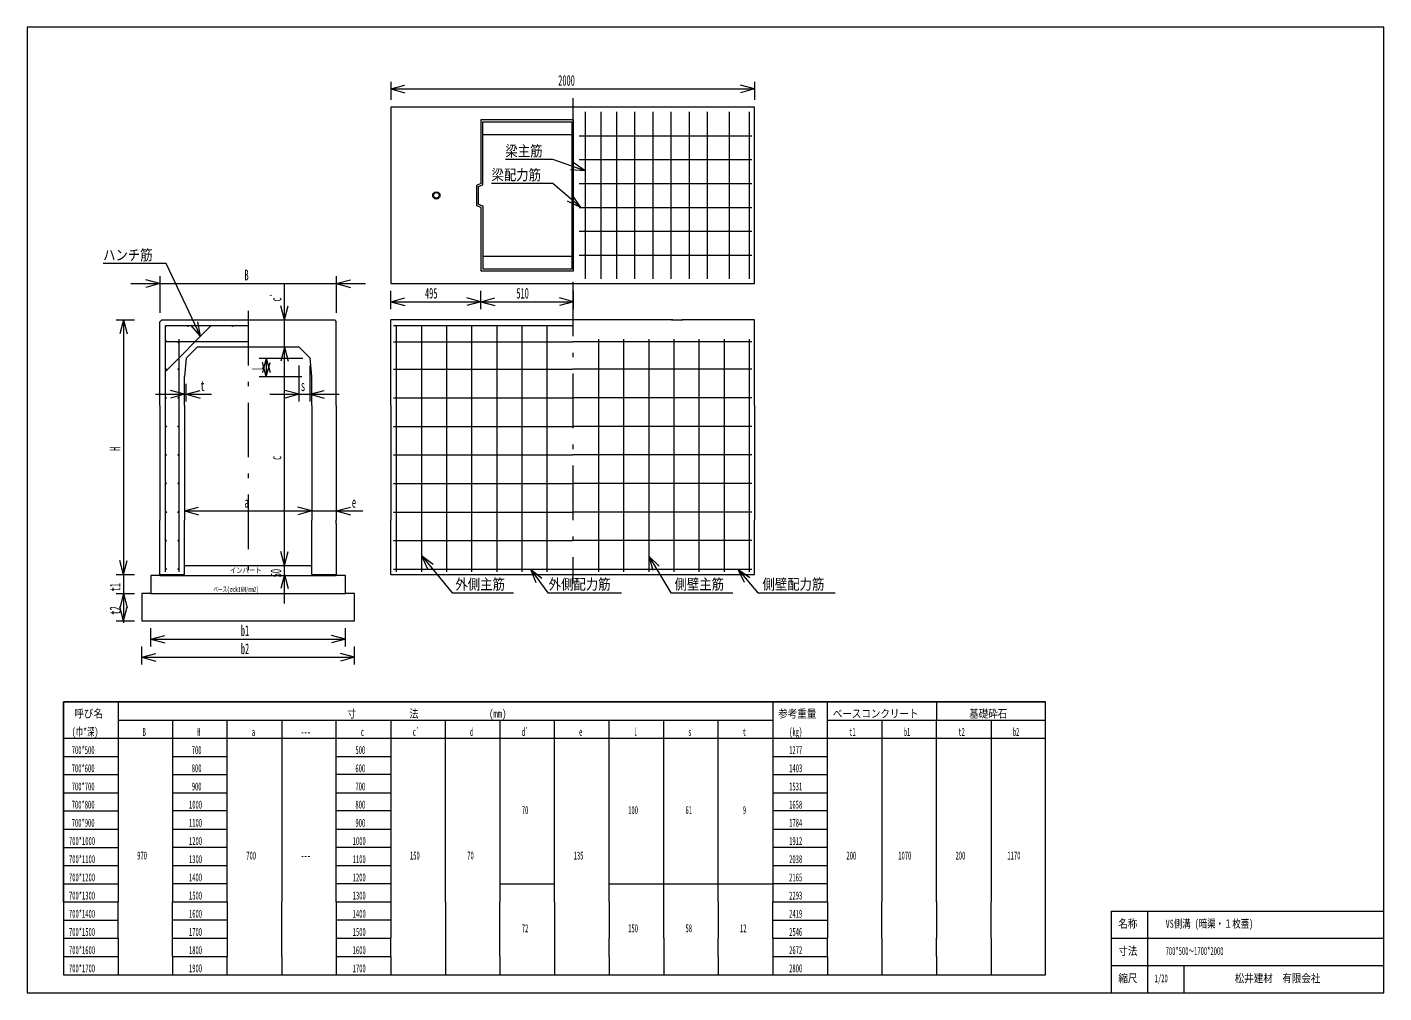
# Model space of a CAD drawing. Units: millimetres, scale not verified. Extents: x 255 to 7715, y 190 to 5500.
import ezdxf
from ezdxf.enums import TextEntityAlignment as Align

# ---------------------------------------------------------------- set-up
doc = ezdxf.new("R2010")
doc.units = ezdxf.units.MM
doc.header["$LTSCALE"] = 10
doc.linetypes.add('USER1', pattern=[50.5, 30, -9, 2.5, -9])
for name, color, linetype, lineweight in [('1', 7, 'Continuous', 18), ('10', 3, 'Continuous', 18), ('17', 7, 'Continuous', 18), ('18', 7, 'Continuous', 18)]:
    doc.layers.add(name, color=color, linetype=linetype, lineweight=lineweight)
doc.styles.add('ＭＳ ゴシック', font='')
doc.styles.get('ＭＳ ゴシック').set_extended_font_data('MS Gothic')

msp = doc.modelspace()

# ---------------------------------------------------------------- linework, layer by layer
at = {"layer": '1'}
for p, q in [((255, 5500), (255, 190)), ((7715, 5500), (255, 5500)), ((7715, 190), (7715, 5500)), ((2255, 5200), (2255, 5100)), ((2255, 5160), (2332.27, 5180.71)), ((2255, 5160), (4255, 5160)), ((2255, 5160), (2332.27, 5139.29)), ((4255, 5160), (4177.73, 5180.71)), ((4255, 5160), (4177.73, 5139.29)), ((4255, 5200), (4255, 5100)), ((4255, 5060), (2255, 5060)), ((2255, 5060), (2255, 4575)), ((4255, 4575), (4255, 5060)), ((3260, 4990), (2750, 4990)), ((2750, 4990), (2750, 4640)), ((2760, 4980), (3250, 4980)), ((2760, 4633.23), (2760, 4980)), ((3250, 4980), (3250, 4170)), ((3260, 4160), (3260, 4990)), ((2760, 4910), (3250, 4910)), ((2750, 4640), (2725, 4630)), ((2725, 4630), (2725, 4520)), ((2735, 4623.23), (2760, 4633.23)), ((2255, 4575), (2255, 4090)), ((2735, 4623.23), (2735, 4526.77)), ((4255, 4090), (4255, 4575)), ((2725, 4520), (2750, 4510)), ((2735, 4526.77), (2760, 4516.77)), ((2750, 4510), (2750, 4160)), ((2760, 4516.77), (2760, 4170)), ((1019.66, 4200), (672.69, 4200)), ((1207.37, 3800), (1019.66, 4200)), ((2760, 4240), (3250, 4240)), ((985, 4090), (907.73, 4110.71)), ((985, 4130), (985, 3930)), ((1955, 4130), (1955, 3930)), ((1955, 4090), (2032.27, 4110.71)), ((2750, 4160), (3260, 4160)), ((3250, 4170), (2760, 4170)), ((825, 4090), (2115, 4090)), ((985, 4090), (907.73, 4069.29)), ((1670, 3580), (1670, 4091.27)), ((1955, 4090), (2032.27, 4069.29)), ((2255, 4090), (4255, 4090)), ((2255, 3950), (2255, 4050)), ((2750, 3950), (2750, 4050)), ((2750, 3950), (2750, 4050)), ((3260, 3950), (3260, 4050)), ((1670, 3890), (1649.29, 3967.27)), ((1670, 3890), (1690.71, 3967.27)), ((2255, 3990), (2332.27, 4010.71)), ((2255, 3990), (2750, 3990)), ((2255, 3990), (2332.27, 3969.29)), ((2750, 3990), (2672.73, 4010.71)), ((2750, 3990), (2672.73, 3969.29)), ((2750, 3990), (2827.27, 4010.71)), ((2750, 3990), (3260, 3990)), ((2750, 3990), (2827.27, 3969.29)), ((3260, 3990), (3182.73, 4010.71)), ((3260, 3990), (3182.73, 3969.29)), ((745, 3890), (845, 3890)), ((785, 3890), (764.29, 3812.73)), ((785, 3890), (785, 2490)), ((785, 3890), (805.71, 3812.73)), ((985, 3880), (995, 3890)), ((985, 3420), (985, 3880)), ((995, 3890), (1945, 3890)), ((1945, 3890), (1955, 3880)), ((1955, 3420), (1955, 3880)), ((3805, 3890), (2255, 3890)), ((2255, 3420), (2255, 3890)), ((3797.31, 3890), (3859.53, 3890)), ((3797.31, 3890), (3859.53, 3890)), ((4255, 3890), (3855, 3890)), ((4255, 3890), (3855, 3890)), ((4255, 3420), (4255, 3890)), ((1267.06, 3860), (1015, 3606.62)), ((1207.37, 3800), (1155.8, 3861.16)), ((1207.37, 3800), (1193.29, 3878.75)), ((1129.32, 3679), (1190, 3740)), ((1750, 3740), (1190, 3740)), ((1670, 3740), (1649.29, 3662.73)), ((1670, 3740), (1649.29, 3662.73)), ((1670, 2540), (1670, 3740)), ((1670, 3740), (1690.71, 3662.73)), ((1670, 3740), (1690.71, 3662.73)), ((1811, 3679), (1750, 3740)), ((1129.32, 3679), (1120, 3579)), ((1530, 3679), (1771, 3679)), ((1570, 3679), (1549.29, 3601.73)), ((1570, 3579), (1549.29, 3656.27)), ((1570, 3679), (1570, 3579)), ((1570, 3679), (1590.71, 3601.73)), ((1570, 3579), (1590.71, 3656.27)), ((1820, 3579), (1811, 3679)), ((1750, 3441.5), (1750, 3639)), ((1811, 3441.5), (1811, 3639)), ((1120, 3420), (1120, 3579)), ((1120, 3441.5), (1120, 3539)), ((1129.32, 3441.5), (1129.32, 3539)), ((1530, 3579), (1765.81, 3579)), ((1820, 3420), (1820, 3579)), ((960, 3481.5), (1267.94, 3481.5)), ((1120, 3481.5), (1042.73, 3502.21)), ((1120, 3481.5), (1042.73, 3460.79)), ((1129.32, 3481.5), (1206.59, 3502.21)), ((1129.32, 3481.5), (1206.59, 3460.79)), ((1590, 3481.5), (1971, 3481.5)), ((1750, 3481.5), (1672.73, 3502.21)), ((1750, 3481.5), (1672.73, 3460.79)), ((1811, 3481.5), (1888.27, 3502.21)), ((1811, 3481.5), (1888.27, 3460.79)), ((985, 3420), (985, 2790)), ((1120, 3420), (1120, 2790)), ((1820, 3420), (1820, 2790)), ((1955, 3420), (1955, 2790)), ((2255, 3420), (2255, 2790)), ((4255, 3420), (4255, 2790)), ((1120, 2840), (1197.27, 2860.71)), ((1120, 2840), (1820, 2840)), ((1120, 2840), (1197.27, 2819.29)), ((1660, 2840), (2100.76, 2840)), ((1820, 2840), (1742.73, 2860.71)), ((1820, 2840), (1742.73, 2860.71)), ((1820, 2840), (1742.73, 2819.29)), ((1820, 2840), (1742.73, 2819.29)), ((1955, 2840), (2032.27, 2860.71)), ((1955, 2840), (2032.27, 2819.29)), ((985, 2770), (985, 2790)), ((985, 2490), (985, 2770)), ((1120, 2490), (1120, 2790)), ((1820, 2490), (1820, 2790)), ((1955, 2770), (1955, 2790)), ((1955, 2770), (1955, 2490)), ((2255, 2770), (2255, 2790)), ((2255, 2490), (2255, 2770)), ((4255, 2770), (4255, 2790)), ((4255, 2490), (4255, 2770)), ((1670, 2330), (1670, 2700)), ((785, 2650), (785, 2225)), ((1670, 2540), (1649.29, 2617.27)), ((1670, 2540), (1649.29, 2617.27)), ((1670, 2540), (1690.71, 2617.27)), ((1670, 2540), (1690.71, 2617.27)), ((785, 2490), (764.29, 2567.27)), ((785, 2490), (764.29, 2567.27)), ((785, 2490), (805.71, 2567.27)), ((785, 2490), (805.71, 2567.27)), ((745, 2490), (845, 2490)), ((745, 2490), (845, 2490)), ((985, 2490), (1120, 2490)), ((1670, 2490), (1649.29, 2412.73)), ((1670, 2490), (1690.71, 2412.73)), ((1820, 2490), (1955, 2490)), ((2255, 2490), (4255, 2490)), ((745, 2385), (845, 2385)), ((745, 2385), (845, 2385)), ((785, 2385), (764.29, 2307.73)), ((785, 2385), (764.29, 2307.73)), ((785, 2385), (805.71, 2307.73)), ((785, 2385), (785, 2235)), ((785, 2385), (805.71, 2307.73)), ((785, 2235), (764.29, 2312.27)), ((785, 2235), (805.71, 2312.27)), ((745, 2235), (845, 2235)), ((935, 2095), (935, 2195)), ((2005, 2095), (2005, 2195)), ((885, 1995), (885, 2095)), ((935, 2135), (1012.27, 2155.71)), ((935, 2135), (2005, 2135)), ((935, 2135), (1012.27, 2114.29)), ((2005, 2135), (1927.73, 2155.71)), ((2005, 2135), (1927.73, 2114.29)), ((2055, 1995), (2055, 2095)), ((885, 2035), (962.27, 2055.71)), ((885, 2035), (2055, 2035)), ((885, 2035), (962.27, 2014.29)), ((2055, 2035), (1977.73, 2055.71)), ((2055, 2035), (1977.73, 2014.29)), ((455, 1790), (5855, 1790)), ((455, 690), (455, 1790)), ((455, 1790), (455, 290)), ((5855, 1790), (455, 1790)), ((755, 1790), (755, 690)), ((755, 1790), (755, 690)), ((4355, 1790), (4355, 690)), ((4655, 690), (4655, 1790)), ((5255, 1790), (5255, 1690)), ((5855, 690), (5855, 1790)), ((5855, 290), (5855, 1790)), ((755, 1690), (4355, 1690)), ((1055, 1690), (1055, 690)), ((1355, 690), (1355, 1690)), ((1655, 1690), (1655, 690)), ((1955, 690), (1955, 1690)), ((2255, 1690), (2255, 690)), ((2555, 690), (2555, 1690)), ((2855, 1690), (2855, 690)), ((3155, 690), (3155, 1690)), ((3455, 690), (3455, 1690)), ((3755, 690), (3755, 1690)), ((4055, 690), (4055, 1690)), ((4655, 1690), (5255, 1690)), ((4955, 1690), (4955, 690)), ((5255, 1690), (5855, 1690)), ((5255, 690), (5255, 1690)), ((5555, 1690), (5555, 690)), ((455, 1590), (5855, 1590)), ((455, 1590), (5855, 1590)), ((455, 1490), (755, 1490)), ((1055, 1490), (1355, 1490)), ((1955, 1490), (2255, 1490)), ((4355, 1490), (4655, 1490)), ((455, 1390), (755, 1390)), ((1055, 1390), (1355, 1390)), ((2255, 1390), (1955, 1390)), ((4355, 1390), (4655, 1390)), ((455, 1290), (755, 1290)), ((1055, 1290), (1355, 1290)), ((1955, 1290), (2255, 1290)), ((4355, 1290), (4655, 1290)), ((455, 1190), (755, 1190)), ((1355, 1190), (1055, 1190)), ((2255, 1190), (1955, 1190)), ((4655, 1190), (4355, 1190)), ((455, 1090), (755, 1090)), ((1055, 1090), (1355, 1090)), ((1955, 1090), (2255, 1090)), ((4355, 1090), (4655, 1090)), ((455, 990), (755, 990)), ((1355, 990), (1055, 990)), ((2255, 990), (1955, 990)), ((4655, 990), (4355, 990)), ((455, 890), (755, 890)), ((1055, 890), (1355, 890)), ((1955, 890), (2255, 890)), ((4355, 890), (4655, 890)), ((455, 790), (755, 790)), ((1355, 790), (1055, 790)), ((2255, 790), (1955, 790)), ((2855, 790), (3155, 790)), ((3455, 790), (3755, 790)), ((3755, 790), (4055, 790)), ((4055, 790), (4355, 790)), ((4655, 790), (4355, 790)), ((455, 690), (755, 690)), ((755, 490), (755, 690)), ((1055, 490), (1055, 690)), ((1055, 690), (1355, 690)), ((1355, 690), (1355, 490)), ((1655, 490), (1655, 690)), ((1955, 690), (1955, 490)), ((1955, 690), (2255, 690)), ((2255, 690), (2255, 490)), ((2555, 690), (2555, 490)), ((2855, 490), (2855, 690)), ((3155, 690), (3155, 490)), ((3455, 690), (3455, 490)), ((3755, 490), (3755, 690)), ((4055, 690), (4055, 490)), ((4355, 490), (4355, 690)), ((4355, 690), (4655, 690)), ((4655, 690), (4655, 490)), ((4955, 490), (4955, 690)), ((5255, 690), (5255, 490)), ((5555, 490), (5555, 690)), ((6215, 640), (7715, 640)), ((6215, 640), (6215, 190)), ((6415, 640), (6415, 190)), ((455, 590), (755, 590)), ((1355, 590), (1055, 590)), ((2255, 590), (1955, 590)), ((4355, 590), (4655, 590)), ((455, 490), (755, 490)), ((755, 490), (755, 390)), ((1055, 390), (1055, 490)), ((1055, 490), (1355, 490)), ((1355, 490), (1355, 390)), ((1655, 390), (1655, 490)), ((1955, 490), (1955, 390)), ((1955, 490), (2255, 490)), ((2255, 390), (2255, 490)), ((2555, 490), (2555, 390)), ((2855, 390), (2855, 490)), ((3155, 490), (3155, 390)), ((3455, 390), (3455, 490)), ((3755, 490), (3755, 390)), ((4055, 390), (4055, 490)), ((4355, 490), (4355, 390)), ((4355, 490), (4655, 490)), ((4655, 390), (4655, 490)), ((4955, 490), (4955, 390)), ((5255, 390), (5255, 490)), ((5555, 490), (5555, 390)), ((6215, 490), (7715, 490)), ((455, 390), (755, 390)), ((755, 390), (755, 290)), ((1055, 390), (1055, 290)), ((1055, 390), (1355, 390)), ((1355, 290), (1355, 390)), ((1655, 390), (1655, 290)), ((1955, 390), (1955, 290)), ((1955, 390), (2255, 390)), ((2255, 390), (2255, 290)), ((2555, 390), (2555, 290)), ((2855, 390), (2855, 290)), ((3155, 390), (3155, 290)), ((3455, 390), (3455, 290)), ((3755, 390), (3755, 290)), ((4055, 390), (4055, 290)), ((4355, 390), (4355, 290)), ((4355, 390), (4655, 390)), ((4655, 390), (4655, 290)), ((4955, 390), (4955, 290)), ((5255, 390), (5255, 290)), ((5555, 390), (5555, 290)), ((6215, 340), (7715, 340)), ((6615, 340), (6615, 190)), ((455, 290), (5855, 290)), ((255, 190), (7715, 190))]:
    msp.add_line(p, q, dxfattribs=at)
at = {"layer": '1', "linetype": 'USER1'}
for p, q in [((3255, 5110), (3255, 2440)), ((1470, 3940), (1470, 2440)), ((1470, 2790), (1470, 2770))]:
    msp.add_line(p, q, dxfattribs=at)
at = {"layer": '1'}
for radius in [20, 15]:
    msp.add_circle((2505, 4575), radius, dxfattribs=at)
at = {"layer": '10'}
for p, q in [((3323, 5034), (3323, 4116)), ((3409, 5034), (3409, 4116)), ((3495, 5034), (3495, 4116)), ((3595, 5034), (3595, 4116)), ((3695, 5034), (3695, 4116)), ((3795, 5034), (3795, 4116)), ((3895, 5034), (3895, 4116)), ((3995, 5034), (3995, 4116)), ((4115, 5034), (4115, 4116)), ((4225, 5034), (4225, 4116)), ((3290, 4903), (4240, 4903)), ((3146.24, 4772), (2885, 4772)), ((3323, 4710), (3146.24, 4772)), ((3323, 4710), (3243.23, 4716.04)), ((3323, 4710), (3256.93, 4755.12)), ((3290, 4772), (4240, 4772)), ((3146.24, 4641), (2808.39, 4641)), ((3299.01, 4509), (3146.24, 4641)), ((3290, 4641), (4240, 4641)), ((3299.01, 4509), (3254.08, 4575.19)), ((3299.01, 4509), (3227, 4543.85)), ((3290, 4509), (4240, 4509)), ((3290, 4378), (4240, 4378)), ((3290, 4247), (4240, 4247)), ((1470, 3770), (1015, 3770)), ((935, 2385), (885, 2385)), ((885, 2385), (885, 2235)), ((2055, 2385), (2005, 2385)), ((2055, 2235), (2055, 2385)), ((885, 2235), (2055, 2235))]:
    msp.add_line(p, q, dxfattribs=at)
at = {"layer": '17'}
for p, q in [((1090, 3785), (1090, 2505)), ((4240, 3770), (3255, 3770)), ((3397, 3785), (3397, 2505)), ((3535, 3785), (3535, 2505)), ((3673, 3785), (3673, 2505)), ((3811, 3785), (3811, 2505)), ((3949, 3785), (3949, 2505)), ((4087, 3785), (4087, 2505)), ((4225, 3785), (4225, 2505)), ((4240, 3619), (3255, 3619)), ((4240, 3462), (3255, 3462)), ((4240, 3305), (3255, 3305)), ((4240, 3148), (3255, 3148)), ((4240, 2991), (3255, 2991)), ((4240, 2834), (3255, 2834)), ((4240, 2677), (3255, 2677)), ((3673, 2591.8), (3795, 2390)), ((3673, 2591.8), (3730.7, 2536.38)), ((3673, 2591.8), (3695.26, 2514.95)), ((985, 2485), (935, 2485)), ((935, 2485), (935, 2385)), ((2005, 2485), (1955, 2485)), ((2005, 2385), (2005, 2485)), ((3255, 2520), (4240, 2520)), ((4163.18, 2520), (4272.63, 2390)), ((4163.18, 2520), (4228.79, 2474.22)), ((4163.18, 2520), (4197.11, 2447.55)), ((3795, 2390), (4135, 2390)), ((4272.63, 2390), (4698.36, 2390)), ((935, 2385), (2005, 2385))]:
    msp.add_line(p, q, dxfattribs=at)
for centre in [(1087, 3767), (1087, 3619), (1087, 3462), (1087, 3305), (1087, 3148), (1087, 2991), (1087, 2834), (1087, 2677), (1087, 2520)]:
    msp.add_circle(centre, 3, dxfattribs=at)
at = {"layer": '18'}
for p, q in [((1015, 2505), (1015, 3860)), ((1015, 3860), (1470, 3860)), ((2270, 3860), (3255, 3860)), ((2285, 3860), (2285, 2505)), ((2423, 3860), (2423, 2505)), ((2561, 3860), (2561, 2505)), ((2699, 3860), (2699, 2505)), ((2837, 3860), (2837, 2505)), ((2975, 3860), (2975, 2505)), ((3113, 3860), (3113, 2505)), ((2270, 3770), (3255, 3770)), ((2270, 3619), (3255, 3619)), ((2270, 3462), (3255, 3462)), ((2270, 3305), (3255, 3305)), ((2270, 3148), (3255, 3148)), ((2270, 2991), (3255, 2991)), ((2270, 2834), (3255, 2834)), ((2270, 2677), (3255, 2677)), ((1120, 2540), (1820, 2540)), ((2423, 2594.08), (2592.17, 2390)), ((2423, 2594.08), (2488.26, 2547.8)), ((2423, 2594.08), (2456.38, 2521.37)), ((985, 2490), (985, 2485)), ((985, 2485), (1955, 2485)), ((1955, 2485), (1955, 2490)), ((2270, 2520), (3255, 2520)), ((3023.11, 2520), (3118.88, 2390)), ((3023.11, 2520), (3085.62, 2470.07)), ((3023.11, 2520), (3052.28, 2445.5)), ((2592.17, 2390), (2930.02, 2390)), ((3118.88, 2390), (3523, 2390))]:
    msp.add_line(p, q, dxfattribs=at)
for centre in [(1018, 3857), (1138, 3857), (1261, 3857), (1384, 3857), (1018, 3773), (1018, 3619), (1018, 3462), (1018, 3305), (1018, 3148), (1018, 2991), (1018, 2834), (1018, 2677), (1018, 2520)]:
    msp.add_circle(centre, 3, dxfattribs=at)

# ---------------------------------------------------------------- texts
at = {"layer": '1', "style": 'ＭＳ ゴシック'}
for s, height, width, p in [('2000', 58.65, 0.5, (3175, 5160)), ('ハンチ筋', 58.65, 0.85, (672.69, 4200)), ('B', 58.65, 0.5, (1450, 4090)), ('495', 58.65, 0.5, (2442.5, 3990)), ('510', 58.65, 0.5, (2945, 3990)), ('t', 58.65, 0.5, (1207.94, 3481.5)), ('s', 58.65, 0.5, (1760.5, 3481.5)), ('a', 58.65, 0.5, (1450, 2840)), ('e', 58.65, 0.5, (2040.76, 2840)), ('b1', 58.65, 0.5, (1430, 2135)), ('b2', 58.65, 0.5, (1430, 2035)), ('呼び名', 43.99, 0.85, (515, 1690)), ('寸\u3000\u3000    \u3000\u3000法\u3000        \u3000\u3000\u3000(mm)', 43.99, 0.8, (2015, 1690)), ('参考重量', 43.99, 0.85, (4385, 1690)), ('ベースコンクリート', 43.99, 0.85, (4685, 1690)), ('基礎砕石', 43.99, 0.85, (5435, 1690)), ('(巾*深)', 43.99, 0.65, (500, 1590)), ('B', 43.99, 0.5, (890, 1590)), ('H', 43.99, 0.5, (1190, 1590)), ('c`', 43.99, 0.5, (2375, 1590)), ('d', 43.99, 0.5, (2690, 1590)), ('d`', 43.99, 0.5, (2975, 1590)), ('l', 43.99, 0.5, (3590, 1590)), ('t', 43.99, 0.5, (4190, 1590)), ('(kg)', 43.99, 0.5, (4445, 1590)), ('t1', 43.99, 0.5, (4775, 1590)), ('b1', 43.99, 0.5, (5075, 1590)), ('t2', 43.99, 0.5, (5375, 1590)), ('b2', 43.99, 0.5, (5675, 1590)), ('a', 43.99, 0.5, (1490, 1590)), ('---', 43.99, 0.5, (1760, 1590)), ('c', 43.99, 0.5, (2090, 1590)), ('e', 43.99, 0.5, (3290, 1590)), ('s', 43.99, 0.5, (3890, 1590)), ('700*500', 43.99, 0.5, (500, 1490)), ('700', 43.99, 0.5, (1160, 1490)), ('500', 43.99, 0.5, (2060, 1490)), ('1277', 43.99, 0.5, (4445, 1490)), ('700*600', 43.99, 0.5, (500, 1390)), ('800', 43.99, 0.5, (1160, 1390)), ('600', 43.99, 0.5, (2060, 1390)), ('1403', 43.99, 0.5, (4445, 1390)), ('700*700', 43.99, 0.5, (500, 1290)), ('900', 43.99, 0.5, (1160, 1290)), ('700', 43.99, 0.5, (2060, 1290)), ('1531', 43.99, 0.5, (4445, 1290)), ('700*800', 43.99, 0.5, (500, 1190)), ('1000', 43.99, 0.5, (1145, 1190)), ('800', 43.99, 0.5, (2060, 1190)), ('70', 43.99, 0.5, (2975, 1160)), ('100', 43.99, 0.5, (3560, 1160)), ('61', 43.99, 0.5, (3875, 1160)), ('9', 43.99, 0.5, (4190, 1160)), ('1658', 43.99, 0.5, (4445, 1190)), ('700*900', 43.99, 0.5, (500, 1090)), ('1100', 43.99, 0.5, (1145, 1090)), ('900', 43.99, 0.5, (2060, 1090)), ('1784', 43.99, 0.5, (4445, 1090)), ('700*1000', 43.99, 0.5, (485, 990)), ('1200', 43.99, 0.5, (1145, 990)), ('1000', 43.99, 0.5, (2045, 990)), ('1912', 43.99, 0.5, (4445, 990)), ('700*1100', 43.99, 0.5, (485, 890)), ('970', 43.99, 0.5, (860, 910)), ('1300', 43.99, 0.5, (1145, 890)), ('700', 43.99, 0.5, (1460, 910)), ('---', 43.99, 0.5, (1760, 910)), ('1100', 43.99, 0.5, (2045, 890)), ('150', 43.99, 0.5, (2360, 910)), ('70', 43.99, 0.5, (2675, 910)), ('135', 43.99, 0.5, (3260, 910)), ('2038', 43.99, 0.5, (4445, 890)), ('200', 43.99, 0.5, (4760, 910)), ('1070', 43.99, 0.5, (5045, 910)), ('200', 43.99, 0.5, (5360, 910)), ('1170', 43.99, 0.5, (5645, 910)), ('700*1200', 43.99, 0.5, (485, 790)), ('1400', 43.99, 0.5, (1145, 790)), ('1200', 43.99, 0.5, (2045, 790)), ('2165', 43.99, 0.5, (4445, 790)), ('700*1300', 43.99, 0.5, (485, 690)), ('1500', 43.99, 0.5, (1145, 690)), ('1300', 43.99, 0.5, (2045, 690)), ('2293', 43.99, 0.5, (4445, 690)), ('700*1400', 43.99, 0.5, (485, 590)), ('1600', 43.99, 0.5, (1145, 590)), ('1400', 43.99, 0.5, (2045, 590)), ('2419', 43.99, 0.5, (4445, 590)), ('名称', 43.99, 0.85, (6255, 535)), ('VS側溝 (暗渠・１枚蓋)', 43.99, 0.75, (6515, 535)), ('700*1500', 43.99, 0.5, (485, 490)), ('1700', 43.99, 0.5, (1145, 490)), ('1500', 43.99, 0.5, (2045, 490)), ('72', 43.99, 0.5, (2975, 510)), ('150', 43.99, 0.5, (3560, 510)), ('58', 43.99, 0.5, (3875, 510)), ('12', 43.99, 0.5, (4175, 510)), ('2546', 43.99, 0.5, (4445, 490)), ('700*1600', 43.99, 0.5, (485, 390)), ('寸法', 43.99, 0.85, (6255, 385)), ('1800', 43.99, 0.5, (1145, 390)), ('1600', 43.99, 0.5, (2045, 390)), ('2672', 43.99, 0.5, (4445, 390)), ('700*500～1700*2000', 43.99, 0.5, (6515, 385)), ('700*1700', 43.99, 0.5, (485, 290)), ('1900', 43.99, 0.5, (1145, 290)), ('1700', 43.99, 0.5, (2045, 290)), ('2800', 43.99, 0.5, (4445, 290)), ('縮尺', 43.99, 0.85, (6255, 235)), ('松井建材\u3000有限会社', 43.99, 0.85, (6895, 235)), ('1/20', 43.99, 0.5, (6455, 235))]:
    msp.add_text(s, height=height, dxfattribs=dict(at, width=width)).set_placement(p, align=Align.BOTTOM_LEFT)
at = {"layer": '1', "style": 'ＭＳ ゴシック', "width": 0.5}
for s, p in [('c`', (1670, 3991.27)), ('l', (1570, 3609)), ('H', (785, 3170)), ('c', (1670, 3120)), ('50', (1670, 2475)), ('t1', (785, 2397.5)), ('t2', (785, 2270))]:
    msp.add_text(s, height=58.65, rotation=90, dxfattribs=at).set_placement(p, align=Align.BOTTOM_LEFT)
at = {"layer": '10', "color": 7, "style": 'ＭＳ ゴシック', "width": 0.85}
for s, p in [('梁主筋', (2885, 4772)), ('梁配力筋', (2808.39, 4641))]:
    msp.add_text(s, height=58.65, dxfattribs=at).set_placement(p, align=Align.BOTTOM_LEFT)
at = {"layer": '17', "style": 'ＭＳ ゴシック'}
for s, height, width, p in [('側壁主筋', 58.65, 0.85, (3815, 2390)), ('側壁配力筋', 58.65, 0.85, (4298.36, 2390)), ('ベース(σck16N/mm2)', 29.33, 0.6, (1280, 2385))]:
    msp.add_text(s, height=height, dxfattribs=dict(at, width=width)).set_placement(p, align=Align.BOTTOM_LEFT)
at = {"layer": '18', "style": 'ＭＳ ゴシック', "width": 0.85}
for s, height, p in [('インバート', 29.33, (1370, 2490)), ('外側主筋', 58.65, (2610.02, 2390)), ('外側配力筋', 58.65, (3123, 2390))]:
    msp.add_text(s, height=height, dxfattribs=at).set_placement(p, align=Align.BOTTOM_LEFT)

doc.saveas('drawing.dxf')
